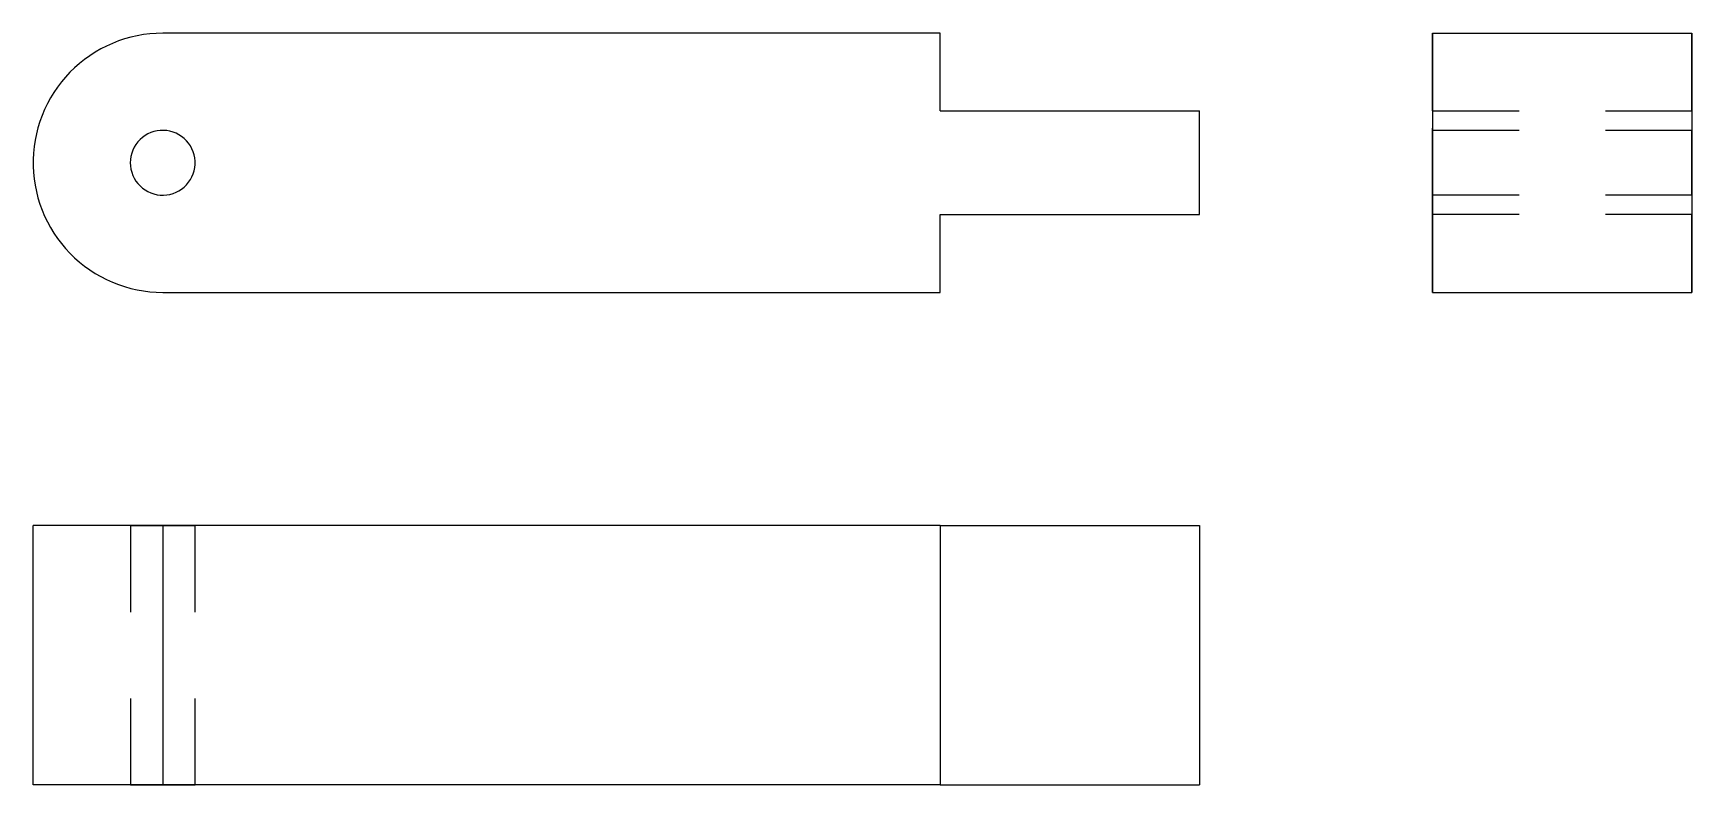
# Model space of a CAD drawing. Extents: x 0 to 1.92, y 0 to 0.87.
import ezdxf

# ---------------------------------------------------------------- set-up
doc = ezdxf.new("R2010")
doc.units = 0
doc.linetypes.add('HIDDEN', pattern=[0.067501, 0.045023, -0.022478])
for name, color, linetype in [('FRONT', 7, 'CONTINUOUS'), ('LEFT', 7, 'CONTINUOUS'), ('LEFT_HID', 7, 'HIDDEN'), ('TOP', 7, 'CONTINUOUS'), ('TOP_HID', 7, 'HIDDEN')]:
    doc.layers.add(name, color=color, linetype=linetype)

msp = doc.modelspace()

# ---------------------------------------------------------------- linework, layer by layer
at = {"layer": 'FRONT'}
for p, q in [((0.11294, 0.865362), (0.10574, 0.863336)), ((0.120231, 0.867026), (0.11294, 0.865362)), ((0.127597, 0.868325), (0.120231, 0.867026)), ((0.135018, 0.869255), (0.127597, 0.868325)), ((0.142476, 0.869814), (0.135018, 0.869255)), ((0.149953, 0.87), (0.142476, 0.869814)), ((1.049953, 0.87), (0.149953, 0.87)), ((1.049953, 0.78), (1.049953, 0.87)), ((0.071738, 0.847994), (0.065455, 0.843936)), ((0.078215, 0.851733), (0.071738, 0.847994)), ((0.084871, 0.855145), (0.078215, 0.851733)), ((0.091688, 0.858221), (0.084871, 0.855145)), ((0.09865, 0.860954), (0.091688, 0.858221)), ((0.10574, 0.863336), (0.09865, 0.860954)), ((0.047927, 0.829958), (0.042573, 0.824736)), ((0.053535, 0.834907), (0.047927, 0.829958)), ((0.059383, 0.83957), (0.053535, 0.834907)), ((0.065455, 0.843936), (0.059383, 0.83957)), ((0.028163, 0.807562), (0.023949, 0.801382)), ((0.032679, 0.813523), (0.028163, 0.807562)), ((0.037486, 0.819253), (0.032679, 0.813523)), ((0.042573, 0.824736), (0.037486, 0.819253)), ((0.016473, 0.788432), (0.013227, 0.781693)), ((0.02005, 0.795), (0.016473, 0.788432)), ((0.023949, 0.801382), (0.02005, 0.795)), ((0.010322, 0.774801), (0.007764, 0.767773)), ((0.013227, 0.781693), (0.010322, 0.774801)), ((1.049953, 0.78), (1.349953, 0.78)), ((1.349953, 0.66), (1.349953, 0.78)), ((0.003714, 0.753378), (0.002232, 0.746047)), ((0.00556, 0.760626), (0.003714, 0.753378)), ((0.007764, 0.767773), (0.00556, 0.760626)), ((0.126573, 0.749319), (0.123769, 0.746845)), ((0.129608, 0.751501), (0.126573, 0.749319)), ((0.132845, 0.75337), (0.129608, 0.751501)), ((0.136253, 0.754908), (0.132845, 0.75337)), ((0.139797, 0.756098), (0.136253, 0.754908)), ((0.143442, 0.75693), (0.139797, 0.756098)), ((0.147151, 0.757395), (0.143442, 0.75693)), ((0.150888, 0.757488), (0.147151, 0.757395)), ((0.154616, 0.757209), (0.150888, 0.757488)), ((0.158298, 0.75656), (0.154616, 0.757209)), ((0.161897, 0.755547), (0.158298, 0.75656)), ((0.165377, 0.754181), (0.161897, 0.755547)), ((0.168703, 0.752476), (0.165377, 0.754181)), ((0.171844, 0.750448), (0.168703, 0.752476)), ((0.174767, 0.748117), (0.171844, 0.750448)), ((0.000373, 0.73121), (0, 0.72374)), ((0.001117, 0.738652), (0.000373, 0.73121)), ((0.002232, 0.746047), (0.001117, 0.738652)), ((0.114119, 0.731053), (0.113197, 0.72743)), ((0.115398, 0.734566), (0.114119, 0.731053)), ((0.11702, 0.737935), (0.115398, 0.734566)), ((0.118969, 0.741125), (0.11702, 0.737935)), ((0.121227, 0.744105), (0.118969, 0.741125)), ((0.123769, 0.746845), (0.121227, 0.744105)), ((0.177443, 0.745506), (0.174767, 0.748117)), ((0.179846, 0.742643), (0.177443, 0.745506)), ((0.181952, 0.739554), (0.179846, 0.742643)), ((0.18374, 0.736271), (0.181952, 0.739554)), ((0.185192, 0.732826), (0.18374, 0.736271)), ((0.186294, 0.729253), (0.185192, 0.732826)), ((0, 0.72374), (0, 0.71626)), ((0, 0.71626), (0.000373, 0.70879)), ((0.11264, 0.723734), (0.112453, 0.72)), ((0.112453, 0.72), (0.11264, 0.716266)), ((0.113197, 0.72743), (0.11264, 0.723734)), ((0.11264, 0.716266), (0.113197, 0.71257)), ((0.113197, 0.71257), (0.114119, 0.708947)), ((0.185192, 0.707174), (0.186294, 0.710747)), ((0.187035, 0.725589), (0.186294, 0.729253)), ((0.186294, 0.710747), (0.187035, 0.714411)), ((0.187407, 0.721869), (0.187035, 0.725589)), ((0.187035, 0.714411), (0.187407, 0.718131)), ((0.187407, 0.718131), (0.187407, 0.721869)), ((0.000373, 0.70879), (0.001117, 0.701348)), ((0.001117, 0.701348), (0.002232, 0.693953)), ((0.002232, 0.693953), (0.003714, 0.686622)), ((0.114119, 0.708947), (0.115398, 0.705434)), ((0.115398, 0.705434), (0.11702, 0.702065)), ((0.11702, 0.702065), (0.118969, 0.698875)), ((0.118969, 0.698875), (0.121227, 0.695895)), ((0.121227, 0.695895), (0.123769, 0.693155)), ((0.123769, 0.693155), (0.126573, 0.690681)), ((0.171844, 0.689552), (0.174767, 0.691883)), ((0.174767, 0.691883), (0.177443, 0.694494)), ((0.177443, 0.694494), (0.179846, 0.697357)), ((0.179846, 0.697357), (0.181952, 0.700446)), ((0.181952, 0.700446), (0.18374, 0.703729)), ((0.18374, 0.703729), (0.185192, 0.707174)), ((0.003714, 0.686622), (0.00556, 0.679374)), ((0.00556, 0.679374), (0.007764, 0.672227)), ((0.007764, 0.672227), (0.010322, 0.665199)), ((0.126573, 0.690681), (0.129608, 0.688499)), ((0.129608, 0.688499), (0.132845, 0.68663)), ((0.132845, 0.68663), (0.136253, 0.685092)), ((0.136253, 0.685092), (0.139797, 0.683902)), ((0.139797, 0.683902), (0.143442, 0.68307)), ((0.143442, 0.68307), (0.147151, 0.682605)), ((0.147151, 0.682605), (0.150888, 0.682512)), ((0.150888, 0.682512), (0.154616, 0.682791)), ((0.154616, 0.682791), (0.158298, 0.68344)), ((0.158298, 0.68344), (0.161897, 0.684453)), ((0.161897, 0.684453), (0.165377, 0.685819)), ((0.165377, 0.685819), (0.168703, 0.687524)), ((0.168703, 0.687524), (0.171844, 0.689552)), ((0.010322, 0.665199), (0.013227, 0.658307)), ((0.013227, 0.658307), (0.016473, 0.651568)), ((1.049953, 0.57), (1.049953, 0.66)), ((1.049953, 0.66), (1.349953, 0.66)), ((0.016473, 0.651568), (0.02005, 0.645)), ((0.02005, 0.645), (0.023949, 0.638618)), ((0.023949, 0.638618), (0.028163, 0.632438)), ((0.028163, 0.632438), (0.032679, 0.626477)), ((0.032679, 0.626477), (0.037486, 0.620747)), ((0.037486, 0.620747), (0.042573, 0.615264)), ((0.042573, 0.615264), (0.047927, 0.610042)), ((0.047927, 0.610042), (0.053535, 0.605093)), ((0.053535, 0.605093), (0.059383, 0.60043)), ((0.059383, 0.60043), (0.065455, 0.596064)), ((0.065455, 0.596064), (0.071738, 0.592006)), ((0.071738, 0.592006), (0.078215, 0.588267)), ((0.078215, 0.588267), (0.084871, 0.584855)), ((0.084871, 0.584855), (0.091688, 0.581779)), ((0.091688, 0.581779), (0.09865, 0.579046)), ((0.09865, 0.579046), (0.10574, 0.576664)), ((0.10574, 0.576664), (0.11294, 0.574638)), ((0.11294, 0.574638), (0.120231, 0.572974)), ((0.120231, 0.572974), (0.127597, 0.571675)), ((0.127597, 0.571675), (0.135018, 0.570745)), ((0.135018, 0.570745), (0.142476, 0.570186)), ((0.142476, 0.570186), (0.149953, 0.57)), ((0.149953, 0.57), (1.049953, 0.57))]:
    msp.add_line(p, q, dxfattribs=at)
at = {"layer": 'LEFT'}
for p, q in [((1.619953, 0.87), (1.619953, 0.57)), ((1.619953, 0.87), (1.919953, 0.87)), ((1.919953, 0.87), (1.919953, 0.57)), ((1.619953, 0.57), (1.919953, 0.57))]:
    msp.add_line(p, q, dxfattribs=at)
at = {"layer": 'LEFT_HID', "linetype": 'HIDDEN'}
for p, q in [((1.619953, 0.78), (1.619953, 0.87)), ((1.919953, 0.78), (1.919953, 0.87)), ((1.619953, 0.66), (1.619953, 0.78)), ((1.619953, 0.66), (1.619953, 0.78)), ((1.619953, 0.78), (1.919953, 0.78)), ((1.619953, 0.78), (1.919953, 0.78)), ((1.919953, 0.78), (1.919953, 0.66)), ((1.919953, 0.78), (1.919953, 0.66)), ((1.619953, 0.6825), (1.619953, 0.7575)), ((1.619953, 0.7575), (1.619953, 0.72)), ((1.919953, 0.7575), (1.619953, 0.7575)), ((1.919953, 0.6825), (1.919953, 0.7575)), ((1.919953, 0.7575), (1.919953, 0.72)), ((1.619953, 0.72), (1.619953, 0.6825)), ((1.919953, 0.72), (1.919953, 0.6825)), ((1.919953, 0.6825), (1.619953, 0.6825)), ((1.619953, 0.57), (1.619953, 0.66)), ((1.919953, 0.66), (1.619953, 0.66)), ((1.919953, 0.66), (1.619953, 0.66)), ((1.919953, 0.57), (1.919953, 0.66))]:
    msp.add_line(p, q, dxfattribs=at)
at = {"layer": 'TOP'}
for p, q in [((0.15, 0.3), (0, 0.3)), ((0, 0), (0, 0.3)), ((1.05, 0.3), (0.15, 0.3)), ((0.15, 0.3), (0.15, 0)), ((1.05, 0.3), (1.05, 0)), ((1.05, 0.3), (1.35, 0.3)), ((1.35, 0.3), (1.35, 0)), ((0.15, 0), (0, 0)), ((1.05, 0), (0.15, 0)), ((1.05, 0), (1.35, 0))]:
    msp.add_line(p, q, dxfattribs=at)
at = {"layer": 'TOP_HID', "linetype": 'HIDDEN'}
for p, q in [((0.1125, 0.3), (0.1875, 0.3)), ((0.1875, 0.3), (0.1125, 0.3)), ((0.1125, 0.3), (0.1125, 0)), ((0.1875, 0), (0.1875, 0.3)), ((0.1125, 0), (0.1875, 0)), ((0.1875, 0), (0.1125, 0))]:
    msp.add_line(p, q, dxfattribs=at)

doc.saveas('drawing.dxf')
